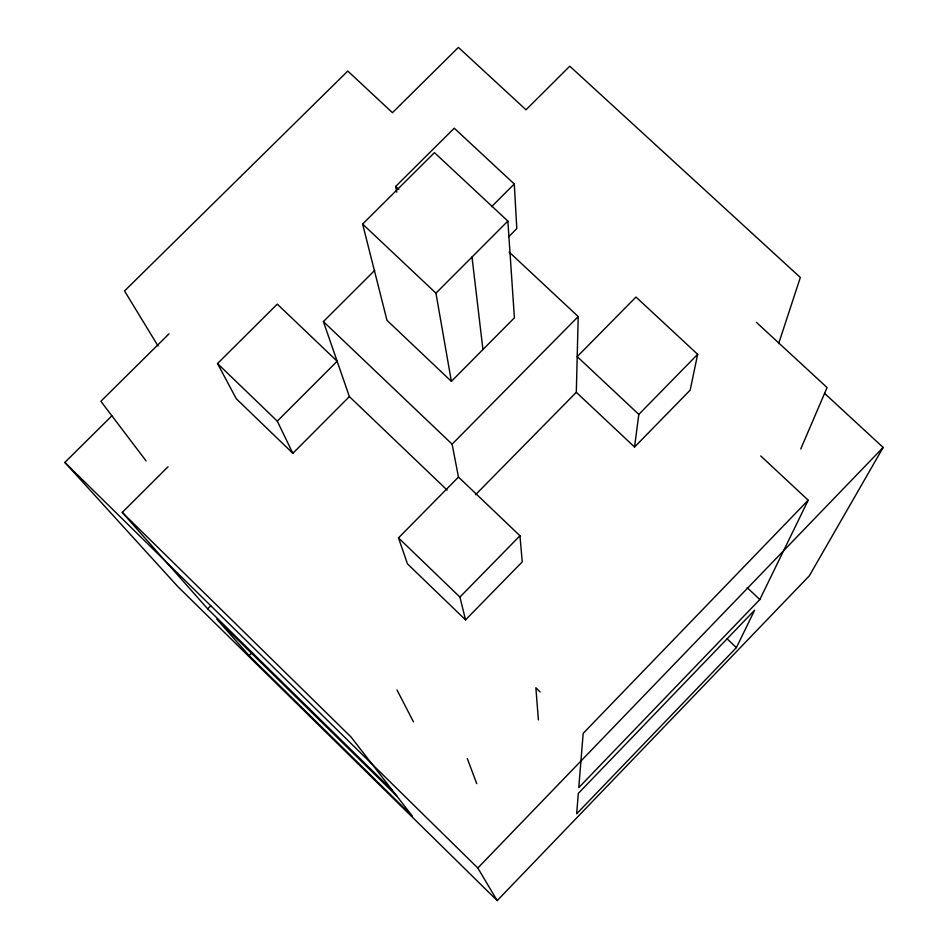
<?xml version="1.0" encoding="UTF-8"?>
<svg xmlns="http://www.w3.org/2000/svg" width="948" height="948" viewBox="0 0 948 948"><rect width="100%" height="100%" fill="white"/><g stroke="black" fill="none" stroke-linecap="round" stroke-linejoin="round"><path stroke-width="1.42" d="M475.552 494.714L576.313 392.306L578.209 316.573L509.183 252.085M576.313 392.306L634.544 447.041L638.822 414.394L697.657 354.327L635.978 297.032L577.214 356.638L638.822 414.394M697.657 354.327L690.156 390.161L634.544 447.041M778.652 343.626L800.325 277.48L569.772 66.182L526.021 109.802L458.394 47.4L392.448 112.682L347.786 71.053L124.532 290.953L158.043 345.984M800.752 448.949L827.083 387.578L756.421 322.379M736.395 647.614L754.644 610.168L578.304 793.417L576.657 813.799L736.395 647.614L726.95 638.668M808.206 500.2L583.174 733.361L578.778 787.634L759.81 599.551L808.206 500.2L760.746 455.952M824.547 393.337L883.145 447.444L809.343 575.792L497.202 900.6L177.821 586.599L64.855 462.423L111.84 415.852M497.202 900.6L477.816 868.013L883.145 447.444M458.465 477.069L398.492 537.895L407.486 563.882L465.539 619.885L522.23 561.903L519.966 535.762L458.465 477.069L452.113 444.174L323.398 321.573L374.768 270.31M465.539 619.885L459.922 597.074L519.966 535.762M452.113 444.174L578.209 316.573M168.033 466.772L122.256 512.418L351.033 736.999L412.475 816.24L249.099 655.625L252.132 652.556M451.378 381.369L514.397 317.829L507.867 221.085L434.445 152.64L362.622 224.06L386.985 320.329L451.378 381.369L435.95 293.169L362.622 224.06M392.484 790.466L207.683 608.877L210.752 605.796M435.95 293.169L507.867 221.085M292.849 453.31L277.29 421.137L337.144 361.247L277.29 304.118L217.519 363.546L236.265 398.729L292.849 453.31L349.374 396.596L323.398 321.573M508.59 236.834L516.814 228.587L514.278 183.983L454.246 128.205L395.648 186.46L396.809 192.183M491.645 206.64L514.278 183.983M169.005 333.838L100.867 401.288L146.111 460.929M395.648 186.46L398.859 189.47M747.119 587.594L759.81 599.551M349.374 396.596L447.124 490.069M217.519 363.546L277.29 421.137M398.492 537.895L459.922 597.074M64.855 462.423L477.816 868.013M396.904 796.154L216.831 619.198L249.099 655.625M540.111 691.969L535.869 687.738L538.393 719.888M122.256 512.418L207.683 608.877M397.011 689.978L413.47 721.866M467.269 758.447L476.714 783.593M471.986 257.05L482.947 349.539"/></g></svg>
